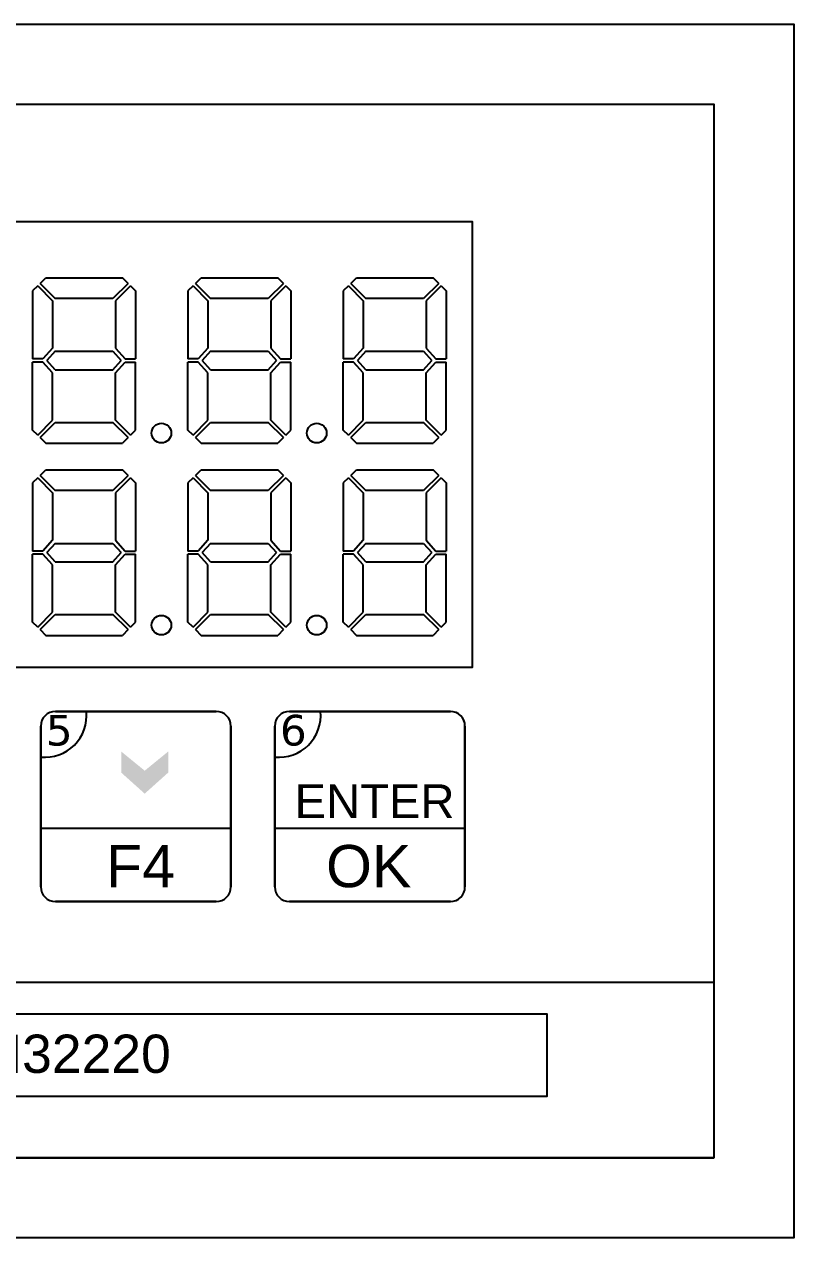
# Model space of a CAD drawing. Header units: inches. Extents: x 784 to 2184505, y 7 to 371504.
# Drawn here: x 1346050 to 1356501, y 332721 to 349202 of the extents above; entities that cross this region are included whole.
import ezdxf

# ---------------------------------------------------------------- set-up
doc = ezdxf.new("R2010")
doc.units = ezdxf.units.IN
doc.header["$MEASUREMENT"] = 0
doc.styles.get("Standard").update_dxf_attribs({"font": 'arial.ttf'})
doc.styles.add('STYLE1', font='verdana.TTF')

msp = doc.modelspace()

# ---------------------------------------------------------------- hatches: boundary and pattern name
at = {"linetype": 'Continuous', "ltscale": 10}
h = msp.add_hatch(color=0, dxfattribs=at)
h.dxf.hatch_style = 1
h.paths.add_polyline_path([(1347685.6352, 338752.2487), (1348005.04301, 339038.60029), (1348005.04301, 339324.95187), (1347685.6352, 339064.24743), (1347366.22738, 339324.95187), (1347366.22738, 339038.60029)])

# ---------------------------------------------------------------- linework, layer by layer
at = {"color": 242, "linetype": 'Continuous', "ltscale": 10, "true_color": 0xe30c37}
for p, q in [((1346233.23466, 345650.58692, 36398.74716), (1346163.482, 345580.28727, 36398.74716)), ((1346233.23466, 345650.58692, 36398.74716), (1346434.77131, 345446.50468, 36398.74716)), ((1346264.82174, 345682.42171, 36398.74716), (1346341.77437, 345759.97778, 36398.74716)), ((1346264.82174, 345682.42171, 36398.74716), (1346469.92737, 345479.05658, 36398.74716)), ((1346341.77437, 345759.97778, 36398.74716), (1347382.6459, 345759.97778, 36398.74716)), ((1347459.59853, 345682.42171, 36398.74716), (1347254.49291, 345479.05658, 36398.74716)), ((1347491.18562, 345650.58692, 36398.74716), (1347289.64896, 345446.50468, 36398.74716)), ((1347459.59853, 345682.42171, 36398.74716), (1347382.6459, 345759.97778, 36398.74716)), ((1347491.18562, 345650.58692, 36398.74716), (1347560.93827, 345580.28727, 36398.74716)), ((1348342.93273, 345650.58692, 36398.74716), (1348273.18008, 345580.28727, 36398.74716)), ((1348342.93273, 345650.58692, 36398.74716), (1348544.46939, 345446.50468, 36398.74716)), ((1348374.51982, 345682.42171, 36398.74716), (1348451.47245, 345759.97778, 36398.74716)), ((1348374.51982, 345682.42171, 36398.74716), (1348579.62544, 345479.05658, 36398.74716)), ((1348451.47245, 345759.97778, 36398.74716), (1349492.34398, 345759.97778, 36398.74716)), ((1349569.29661, 345682.42171, 36398.74716), (1349364.19099, 345479.05658, 36398.74716)), ((1349600.8837, 345650.58692, 36398.74716), (1349399.34704, 345446.50468, 36398.74716)), ((1349569.29661, 345682.42171, 36398.74716), (1349492.34398, 345759.97778, 36398.74716)), ((1349600.8837, 345650.58692, 36398.74716), (1349670.63635, 345580.28727, 36398.74716)), ((1350452.63081, 345650.58692, 36398.74716), (1350382.87816, 345580.28727, 36398.74716)), ((1350452.63081, 345650.58692, 36398.74716), (1350654.16747, 345446.50468, 36398.74716)), ((1350484.2179, 345682.42171, 36398.74716), (1350561.17053, 345759.97778, 36398.74716)), ((1350484.2179, 345682.42171, 36398.74716), (1350689.32352, 345479.05658, 36398.74716)), ((1350561.17053, 345759.97778, 36398.74716), (1351602.04206, 345759.97778, 36398.74716)), ((1351678.99469, 345682.42171, 36398.74716), (1351473.88906, 345479.05658, 36398.74716)), ((1351710.58177, 345650.58692, 36398.74716), (1351509.04512, 345446.50468, 36398.74716)), ((1351678.99469, 345682.42171, 36398.74716), (1351602.04206, 345759.97778, 36398.74716)), ((1351710.58177, 345650.58692, 36398.74716), (1351780.33443, 345580.28727, 36398.74716)), ((1346163.482, 345580.28727, 36398.74716), (1346163.482, 344656.15552, 36398.74716)), ((1346434.77131, 345446.50468, 36398.74716), (1346434.77131, 344802.04703, 36398.74716)), ((1347254.49291, 345479.05658, 36398.74716), (1346469.92737, 345479.05658, 36398.74716)), ((1347289.64896, 345446.50468, 36398.74716), (1347289.64896, 344802.04703, 36398.74716)), ((1347560.93827, 345580.28727, 36398.74716), (1347560.93827, 344656.15552, 36398.74716)), ((1348273.18008, 345580.28727, 36398.74716), (1348273.18008, 344656.15552, 36398.74716)), ((1348544.46939, 345446.50468, 36398.74716), (1348544.46939, 344802.04703, 36398.74716)), ((1349364.19099, 345479.05658, 36398.74716), (1348579.62544, 345479.05658, 36398.74716)), ((1349399.34704, 345446.50468, 36398.74716), (1349399.34704, 344802.04703, 36398.74716)), ((1349670.63635, 345580.28727, 36398.74716), (1349670.63635, 344656.15552, 36398.74716)), ((1350382.87816, 345580.28727, 36398.74716), (1350382.87816, 344656.15552, 36398.74716)), ((1350654.16747, 345446.50468, 36398.74716), (1350654.16747, 344802.04703, 36398.74716)), ((1351473.88906, 345479.05658, 36398.74716), (1350689.32352, 345479.05658, 36398.74716)), ((1351509.04512, 345446.50468, 36398.74716), (1351509.04512, 344802.04703, 36398.74716)), ((1351780.33443, 345580.28727, 36398.74716), (1351780.33443, 344656.15552, 36398.74716)), ((1346434.77131, 344802.04703, 36398.74716), (1346302.35547, 344656.15552, 36398.74716)), ((1347289.64896, 344802.04703, 36398.74716), (1347422.0648, 344656.15552, 36398.74716)), ((1348544.46939, 344802.04703, 36398.74716), (1348412.05355, 344656.15552, 36398.74716)), ((1349399.34704, 344802.04703, 36398.74716), (1349531.76288, 344656.15552, 36398.74716)), ((1350654.16747, 344802.04703, 36398.74716), (1350521.75163, 344656.15552, 36398.74716)), ((1351509.04512, 344802.04703, 36398.74716), (1351641.46096, 344656.15552, 36398.74716)), ((1346302.35547, 344656.15552, 36398.74716), (1346163.482, 344656.15552, 36398.74716)), ((1346302.35547, 344614.72437, 36398.74716), (1346163.482, 344614.72437, 36398.74716)), ((1346163.482, 343690.59262, 36398.74716), (1346163.482, 344614.72437, 36398.74716)), ((1346434.77131, 344468.83286, 36398.74716), (1346302.35547, 344614.72437, 36398.74716)), ((1346469.92737, 344760.41706, 36398.74716), (1346357.33753, 344635.43995, 36398.74716)), ((1346469.92737, 344510.46284, 36398.74716), (1346357.33753, 344635.43995, 36398.74716)), ((1346469.92737, 344760.41706, 36398.74716), (1347254.49291, 344760.41706, 36398.74716)), ((1347254.49291, 344760.41706, 36398.74716), (1347367.08274, 344635.43995, 36398.74716)), ((1347254.49291, 344510.46284, 36398.74716), (1347367.08274, 344635.43995, 36398.74716)), ((1347289.64896, 344468.83286, 36398.74716), (1347422.0648, 344614.72437, 36398.74716)), ((1347422.0648, 344656.15552, 36398.74716), (1347560.93827, 344656.15552, 36398.74716)), ((1347422.0648, 344614.72437, 36398.74716), (1347560.93827, 344614.72437, 36398.74716)), ((1347560.93827, 343690.59262, 36398.74716), (1347560.93827, 344614.72437, 36398.74716)), ((1348412.05355, 344656.15552, 36398.74716), (1348273.18008, 344656.15552, 36398.74716)), ((1348412.05355, 344614.72437, 36398.74716), (1348273.18008, 344614.72437, 36398.74716)), ((1348273.18008, 343690.59262, 36398.74716), (1348273.18008, 344614.72437, 36398.74716)), ((1348544.46939, 344468.83286, 36398.74716), (1348412.05355, 344614.72437, 36398.74716)), ((1348579.62544, 344760.41706, 36398.74716), (1348467.03561, 344635.43995, 36398.74716)), ((1348579.62544, 344510.46284, 36398.74716), (1348467.03561, 344635.43995, 36398.74716)), ((1348579.62544, 344760.41706, 36398.74716), (1349364.19099, 344760.41706, 36398.74716)), ((1349364.19099, 344760.41706, 36398.74716), (1349476.78082, 344635.43995, 36398.74716)), ((1349364.19099, 344510.46284, 36398.74716), (1349476.78082, 344635.43995, 36398.74716)), ((1349399.34704, 344468.83286, 36398.74716), (1349531.76288, 344614.72437, 36398.74716)), ((1349531.76288, 344656.15552, 36398.74716), (1349670.63635, 344656.15552, 36398.74716)), ((1349531.76288, 344614.72437, 36398.74716), (1349670.63635, 344614.72437, 36398.74716)), ((1349670.63635, 343690.59262, 36398.74716), (1349670.63635, 344614.72437, 36398.74716)), ((1350521.75163, 344656.15552, 36398.74716), (1350382.87816, 344656.15552, 36398.74716)), ((1350521.75163, 344614.72437, 36398.74716), (1350382.87816, 344614.72437, 36398.74716)), ((1350382.87816, 343690.59262, 36398.74716), (1350382.87816, 344614.72437, 36398.74716)), ((1350654.16747, 344468.83286, 36398.74716), (1350521.75163, 344614.72437, 36398.74716)), ((1350689.32352, 344760.41706, 36398.74716), (1350576.73369, 344635.43995, 36398.74716)), ((1350689.32352, 344510.46284, 36398.74716), (1350576.73369, 344635.43995, 36398.74716)), ((1350689.32352, 344760.41706, 36398.74716), (1351473.88906, 344760.41706, 36398.74716)), ((1351473.88906, 344760.41706, 36398.74716), (1351586.4789, 344635.43995, 36398.74716)), ((1351473.88906, 344510.46284, 36398.74716), (1351586.4789, 344635.43995, 36398.74716)), ((1351509.04512, 344468.83286, 36398.74716), (1351641.46096, 344614.72437, 36398.74716)), ((1351641.46096, 344656.15552, 36398.74716), (1351780.33443, 344656.15552, 36398.74716)), ((1351641.46096, 344614.72437, 36398.74716), (1351780.33443, 344614.72437, 36398.74716)), ((1351780.33443, 343690.59262, 36398.74716), (1351780.33443, 344614.72437, 36398.74716)), ((1346434.77131, 343824.37521, 36398.74716), (1346434.77131, 344468.83286, 36398.74716)), ((1346469.92737, 344510.46284, 36398.74716), (1347254.49291, 344510.46284, 36398.74716)), ((1347289.64896, 343824.37521, 36398.74716), (1347289.64896, 344468.83286, 36398.74716)), ((1348544.46939, 343824.37521, 36398.74716), (1348544.46939, 344468.83286, 36398.74716)), ((1348579.62544, 344510.46284, 36398.74716), (1349364.19099, 344510.46284, 36398.74716)), ((1349399.34704, 343824.37521, 36398.74716), (1349399.34704, 344468.83286, 36398.74716)), ((1350654.16747, 343824.37521, 36398.74716), (1350654.16747, 344468.83286, 36398.74716)), ((1350689.32352, 344510.46284, 36398.74716), (1351473.88906, 344510.46284, 36398.74716)), ((1351509.04512, 343824.37521, 36398.74716), (1351509.04512, 344468.83286, 36398.74716)), ((1346233.23466, 343620.29297, 36398.74716), (1346434.77131, 343824.37521, 36398.74716)), ((1346264.82174, 343588.45819, 36398.74716), (1346469.92737, 343791.82331, 36398.74716)), ((1346469.92737, 343791.82331, 36398.74716), (1347254.49291, 343791.82331, 36398.74716)), ((1347459.59853, 343588.45819, 36398.74716), (1347254.49291, 343791.82331, 36398.74716)), ((1347491.18562, 343620.29297, 36398.74716), (1347289.64896, 343824.37521, 36398.74716)), ((1348342.93273, 343620.29297, 36398.74716), (1348544.46939, 343824.37521, 36398.74716)), ((1348374.51982, 343588.45819, 36398.74716), (1348579.62544, 343791.82331, 36398.74716)), ((1348579.62544, 343791.82331, 36398.74716), (1349364.19099, 343791.82331, 36398.74716)), ((1349569.29661, 343588.45819, 36398.74716), (1349364.19099, 343791.82331, 36398.74716)), ((1349600.8837, 343620.29297, 36398.74716), (1349399.34704, 343824.37521, 36398.74716)), ((1350452.63081, 343620.29297, 36398.74716), (1350654.16747, 343824.37521, 36398.74716)), ((1350484.2179, 343588.45819, 36398.74716), (1350689.32352, 343791.82331, 36398.74716)), ((1350689.32352, 343791.82331, 36398.74716), (1351473.88906, 343791.82331, 36398.74716)), ((1351678.99469, 343588.45819, 36398.74716), (1351473.88906, 343791.82331, 36398.74716)), ((1351710.58177, 343620.29297, 36398.74716), (1351509.04512, 343824.37521, 36398.74716)), ((1346233.23466, 343620.29297, 36398.74716), (1346163.482, 343690.59262, 36398.74716)), ((1347491.18562, 343620.29297, 36398.74716), (1347560.93827, 343690.59262, 36398.74716)), ((1348342.93273, 343620.29297, 36398.74716), (1348273.18008, 343690.59262, 36398.74716)), ((1349600.8837, 343620.29297, 36398.74716), (1349670.63635, 343690.59262, 36398.74716)), ((1350452.63081, 343620.29297, 36398.74716), (1350382.87816, 343690.59262, 36398.74716)), ((1351710.58177, 343620.29297, 36398.74716), (1351780.33443, 343690.59262, 36398.74716)), ((1346264.82174, 343588.45819, 36398.74716), (1346341.77437, 343510.90211, 36398.74716)), ((1346341.77437, 343510.90211, 36398.74716), (1347382.6459, 343510.90211, 36398.74716)), ((1347459.59853, 343588.45819, 36398.74716), (1347382.6459, 343510.90211, 36398.74716)), ((1348374.51982, 343588.45819, 36398.74716), (1348451.47245, 343510.90211, 36398.74716)), ((1348451.47245, 343510.90211, 36398.74716), (1349492.34398, 343510.90211, 36398.74716)), ((1349569.29661, 343588.45819, 36398.74716), (1349492.34398, 343510.90211, 36398.74716)), ((1350484.2179, 343588.45819, 36398.74716), (1350561.17053, 343510.90211, 36398.74716)), ((1350561.17053, 343510.90211, 36398.74716), (1351602.04206, 343510.90211, 36398.74716)), ((1351678.99469, 343588.45819, 36398.74716), (1351602.04206, 343510.90211, 36398.74716)), ((1346264.82174, 343073.94617, 36398.74716), (1346341.77437, 343151.50225, 36398.74716)), ((1346341.77437, 343151.50225, 36398.74716), (1347382.6459, 343151.50225, 36398.74716)), ((1347459.59853, 343073.94617, 36398.74716), (1347382.6459, 343151.50225, 36398.74716)), ((1348374.51982, 343073.94617, 36398.74716), (1348451.47245, 343151.50225, 36398.74716)), ((1348451.47245, 343151.50225, 36398.74716), (1349492.34398, 343151.50225, 36398.74716)), ((1349569.29661, 343073.94617, 36398.74716), (1349492.34398, 343151.50225, 36398.74716)), ((1350484.2179, 343073.94617, 36398.74716), (1350561.17053, 343151.50225, 36398.74716)), ((1350561.17053, 343151.50225, 36398.74716), (1351602.04206, 343151.50225, 36398.74716)), ((1351678.99469, 343073.94617, 36398.74716), (1351602.04206, 343151.50225, 36398.74716)), ((1346233.23466, 343042.11138, 36398.74716), (1346163.482, 342971.81174, 36398.74716)), ((1346163.482, 342971.81174, 36398.74716), (1346163.482, 342047.67998, 36398.74716)), ((1346233.23466, 343042.11138, 36398.74716), (1346434.77131, 342838.02914, 36398.74716)), ((1346264.82174, 343073.94617, 36398.74716), (1346469.92737, 342870.58104, 36398.74716)), ((1347459.59853, 343073.94617, 36398.74716), (1347254.49291, 342870.58104, 36398.74716)), ((1347491.18562, 343042.11138, 36398.74716), (1347289.64896, 342838.02914, 36398.74716)), ((1347491.18562, 343042.11138, 36398.74716), (1347560.93827, 342971.81174, 36398.74716)), ((1347560.93827, 342971.81174, 36398.74716), (1347560.93827, 342047.67998, 36398.74716)), ((1348342.93273, 343042.11138, 36398.74716), (1348273.18008, 342971.81174, 36398.74716)), ((1348273.18008, 342971.81174, 36398.74716), (1348273.18008, 342047.67998, 36398.74716)), ((1348342.93273, 343042.11138, 36398.74716), (1348544.46939, 342838.02914, 36398.74716)), ((1348374.51982, 343073.94617, 36398.74716), (1348579.62544, 342870.58104, 36398.74716)), ((1349569.29661, 343073.94617, 36398.74716), (1349364.19099, 342870.58104, 36398.74716)), ((1349600.8837, 343042.11138, 36398.74716), (1349399.34704, 342838.02914, 36398.74716)), ((1349600.8837, 343042.11138, 36398.74716), (1349670.63635, 342971.81174, 36398.74716)), ((1349670.63635, 342971.81174, 36398.74716), (1349670.63635, 342047.67998, 36398.74716)), ((1350452.63081, 343042.11138, 36398.74716), (1350382.87816, 342971.81174, 36398.74716)), ((1350382.87816, 342971.81174, 36398.74716), (1350382.87816, 342047.67998, 36398.74716)), ((1350452.63081, 343042.11138, 36398.74716), (1350654.16747, 342838.02914, 36398.74716)), ((1350484.2179, 343073.94617, 36398.74716), (1350689.32352, 342870.58104, 36398.74716)), ((1351678.99469, 343073.94617, 36398.74716), (1351473.88906, 342870.58104, 36398.74716)), ((1351710.58177, 343042.11138, 36398.74716), (1351509.04512, 342838.02914, 36398.74716)), ((1351710.58177, 343042.11138, 36398.74716), (1351780.33443, 342971.81174, 36398.74716)), ((1351780.33443, 342971.81174, 36398.74716), (1351780.33443, 342047.67998, 36398.74716)), ((1346434.77131, 342838.02914, 36398.74716), (1346434.77131, 342193.5715, 36398.74716)), ((1347254.49291, 342870.58104, 36398.74716), (1346469.92737, 342870.58104, 36398.74716)), ((1347289.64896, 342838.02914, 36398.74716), (1347289.64896, 342193.5715, 36398.74716)), ((1348544.46939, 342838.02914, 36398.74716), (1348544.46939, 342193.5715, 36398.74716)), ((1349364.19099, 342870.58104, 36398.74716), (1348579.62544, 342870.58104, 36398.74716)), ((1349399.34704, 342838.02914, 36398.74716), (1349399.34704, 342193.5715, 36398.74716)), ((1350654.16747, 342838.02914, 36398.74716), (1350654.16747, 342193.5715, 36398.74716)), ((1351473.88906, 342870.58104, 36398.74716), (1350689.32352, 342870.58104, 36398.74716)), ((1351509.04512, 342838.02914, 36398.74716), (1351509.04512, 342193.5715, 36398.74716)), ((1346434.77131, 342193.5715, 36398.74716), (1346302.35547, 342047.67998, 36398.74716)), ((1346469.92737, 342151.94152, 36398.74716), (1346357.33753, 342026.96441, 36398.74716)), ((1346469.92737, 342151.94152, 36398.74716), (1347254.49291, 342151.94152, 36398.74716)), ((1347254.49291, 342151.94152, 36398.74716), (1347367.08274, 342026.96441, 36398.74716)), ((1347289.64896, 342193.5715, 36398.74716), (1347422.0648, 342047.67998, 36398.74716)), ((1348544.46939, 342193.5715, 36398.74716), (1348412.05355, 342047.67998, 36398.74716)), ((1348579.62544, 342151.94152, 36398.74716), (1348467.03561, 342026.96441, 36398.74716)), ((1348579.62544, 342151.94152, 36398.74716), (1349364.19099, 342151.94152, 36398.74716)), ((1349364.19099, 342151.94152, 36398.74716), (1349476.78082, 342026.96441, 36398.74716)), ((1349399.34704, 342193.5715, 36398.74716), (1349531.76288, 342047.67998, 36398.74716)), ((1350654.16747, 342193.5715, 36398.74716), (1350521.75163, 342047.67998, 36398.74716)), ((1350689.32352, 342151.94152, 36398.74716), (1350576.73369, 342026.96441, 36398.74716)), ((1350689.32352, 342151.94152, 36398.74716), (1351473.88906, 342151.94152, 36398.74716)), ((1351473.88906, 342151.94152, 36398.74716), (1351586.4789, 342026.96441, 36398.74716)), ((1351509.04512, 342193.5715, 36398.74716), (1351641.46096, 342047.67998, 36398.74716)), ((1346302.35547, 342047.67998, 36398.74716), (1346163.482, 342047.67998, 36398.74716)), ((1346302.35547, 342006.24884, 36398.74716), (1346163.482, 342006.24884, 36398.74716)), ((1346163.482, 341082.11708, 36398.74716), (1346163.482, 342006.24884, 36398.74716)), ((1346434.77131, 341860.35732, 36398.74716), (1346302.35547, 342006.24884, 36398.74716)), ((1346469.92737, 341901.9873, 36398.74716), (1346357.33753, 342026.96441, 36398.74716)), ((1347254.49291, 341901.9873, 36398.74716), (1347367.08274, 342026.96441, 36398.74716)), ((1347289.64896, 341860.35732, 36398.74716), (1347422.0648, 342006.24884, 36398.74716)), ((1347422.0648, 342047.67998, 36398.74716), (1347560.93827, 342047.67998, 36398.74716)), ((1347422.0648, 342006.24884, 36398.74716), (1347560.93827, 342006.24884, 36398.74716)), ((1347560.93827, 341082.11708, 36398.74716), (1347560.93827, 342006.24884, 36398.74716)), ((1348412.05355, 342047.67998, 36398.74716), (1348273.18008, 342047.67998, 36398.74716)), ((1348412.05355, 342006.24884, 36398.74716), (1348273.18008, 342006.24884, 36398.74716)), ((1348273.18008, 341082.11708, 36398.74716), (1348273.18008, 342006.24884, 36398.74716)), ((1348544.46939, 341860.35732, 36398.74716), (1348412.05355, 342006.24884, 36398.74716)), ((1348579.62544, 341901.9873, 36398.74716), (1348467.03561, 342026.96441, 36398.74716)), ((1349364.19099, 341901.9873, 36398.74716), (1349476.78082, 342026.96441, 36398.74716)), ((1349399.34704, 341860.35732, 36398.74716), (1349531.76288, 342006.24884, 36398.74716)), ((1349531.76288, 342047.67998, 36398.74716), (1349670.63635, 342047.67998, 36398.74716)), ((1349531.76288, 342006.24884, 36398.74716), (1349670.63635, 342006.24884, 36398.74716)), ((1349670.63635, 341082.11708, 36398.74716), (1349670.63635, 342006.24884, 36398.74716)), ((1350521.75163, 342047.67998, 36398.74716), (1350382.87816, 342047.67998, 36398.74716)), ((1350521.75163, 342006.24884, 36398.74716), (1350382.87816, 342006.24884, 36398.74716)), ((1350382.87816, 341082.11708, 36398.74716), (1350382.87816, 342006.24884, 36398.74716)), ((1350654.16747, 341860.35732, 36398.74716), (1350521.75163, 342006.24884, 36398.74716)), ((1350689.32352, 341901.9873, 36398.74716), (1350576.73369, 342026.96441, 36398.74716)), ((1351473.88906, 341901.9873, 36398.74716), (1351586.4789, 342026.96441, 36398.74716)), ((1351509.04512, 341860.35732, 36398.74716), (1351641.46096, 342006.24884, 36398.74716)), ((1351641.46096, 342047.67998, 36398.74716), (1351780.33443, 342047.67998, 36398.74716)), ((1351641.46096, 342006.24884, 36398.74716), (1351780.33443, 342006.24884, 36398.74716)), ((1351780.33443, 341082.11708, 36398.74716), (1351780.33443, 342006.24884, 36398.74716)), ((1346434.77131, 341215.89968, 36398.74716), (1346434.77131, 341860.35732, 36398.74716)), ((1346469.92737, 341901.9873, 36398.74716), (1347254.49291, 341901.9873, 36398.74716)), ((1347289.64896, 341215.89968, 36398.74716), (1347289.64896, 341860.35732, 36398.74716)), ((1348544.46939, 341215.89968, 36398.74716), (1348544.46939, 341860.35732, 36398.74716)), ((1348579.62544, 341901.9873, 36398.74716), (1349364.19099, 341901.9873, 36398.74716)), ((1349399.34704, 341215.89968, 36398.74716), (1349399.34704, 341860.35732, 36398.74716)), ((1350654.16747, 341215.89968, 36398.74716), (1350654.16747, 341860.35732, 36398.74716)), ((1350689.32352, 341901.9873, 36398.74716), (1351473.88906, 341901.9873, 36398.74716)), ((1351509.04512, 341215.89968, 36398.74716), (1351509.04512, 341860.35732, 36398.74716)), ((1346233.23466, 341011.81744, 36398.74716), (1346434.77131, 341215.89968, 36398.74716)), ((1346264.82174, 340979.98265, 36398.74716), (1346469.92737, 341183.34778, 36398.74716)), ((1346469.92737, 341183.34778, 36398.74716), (1347254.49291, 341183.34778, 36398.74716)), ((1347459.59853, 340979.98265, 36398.74716), (1347254.49291, 341183.34778, 36398.74716)), ((1347491.18562, 341011.81744, 36398.74716), (1347289.64896, 341215.89968, 36398.74716)), ((1348342.93273, 341011.81744, 36398.74716), (1348544.46939, 341215.89968, 36398.74716)), ((1348374.51982, 340979.98265, 36398.74716), (1348579.62544, 341183.34778, 36398.74716)), ((1348579.62544, 341183.34778, 36398.74716), (1349364.19099, 341183.34778, 36398.74716)), ((1349569.29661, 340979.98265, 36398.74716), (1349364.19099, 341183.34778, 36398.74716)), ((1349600.8837, 341011.81744, 36398.74716), (1349399.34704, 341215.89968, 36398.74716)), ((1350452.63081, 341011.81744, 36398.74716), (1350654.16747, 341215.89968, 36398.74716)), ((1350484.2179, 340979.98265, 36398.74716), (1350689.32352, 341183.34778, 36398.74716)), ((1350689.32352, 341183.34778, 36398.74716), (1351473.88906, 341183.34778, 36398.74716)), ((1351678.99469, 340979.98265, 36398.74716), (1351473.88906, 341183.34778, 36398.74716)), ((1351710.58177, 341011.81744, 36398.74716), (1351509.04512, 341215.89968, 36398.74716)), ((1346233.23466, 341011.81744, 36398.74716), (1346163.482, 341082.11708, 36398.74716)), ((1347491.18562, 341011.81744, 36398.74716), (1347560.93827, 341082.11708, 36398.74716)), ((1348342.93273, 341011.81744, 36398.74716), (1348273.18008, 341082.11708, 36398.74716)), ((1349600.8837, 341011.81744, 36398.74716), (1349670.63635, 341082.11708, 36398.74716)), ((1350452.63081, 341011.81744, 36398.74716), (1350382.87816, 341082.11708, 36398.74716)), ((1351710.58177, 341011.81744, 36398.74716), (1351780.33443, 341082.11708, 36398.74716)), ((1346264.82174, 340979.98265, 36398.74716), (1346341.77437, 340902.42657, 36398.74716)), ((1346341.77437, 340902.42657, 36398.74716), (1347382.6459, 340902.42657, 36398.74716)), ((1347459.59853, 340979.98265, 36398.74716), (1347382.6459, 340902.42657, 36398.74716)), ((1348374.51982, 340979.98265, 36398.74716), (1348451.47245, 340902.42657, 36398.74716)), ((1348451.47245, 340902.42657, 36398.74716), (1349492.34398, 340902.42657, 36398.74716)), ((1349569.29661, 340979.98265, 36398.74716), (1349492.34398, 340902.42657, 36398.74716)), ((1350484.2179, 340979.98265, 36398.74716), (1350561.17053, 340902.42657, 36398.74716)), ((1350561.17053, 340902.42657, 36398.74716), (1351602.04206, 340902.42657, 36398.74716)), ((1351678.99469, 340979.98265, 36398.74716), (1351602.04206, 340902.42657, 36398.74716))]:
    msp.add_line(p, q, dxfattribs=at)
for p, q in [((1346472.0601, 339869.62683, 36398.74716), (1346893.24865, 339869.62683, 36398.74716)), ((1349651.33555, 339869.62683, 36398.74716), (1350072.5241, 339869.62683, 36398.74716)), ((1346273.35539, 339670.92211, 36398.74716), (1346273.35539, 339249.73356, 36398.74716)), ((1349452.63083, 339670.92211, 36398.74716), (1349452.63083, 339249.73356, 36398.74716)), ((1348856.51669, 338279.9891, 36398.74716), (1346273.35539, 338279.9891, 36398.74716)), ((1352035.79213, 338279.9891, 36398.74716), (1349452.63083, 338279.9891, 36398.74716)), ((1337927.048, 336192.56418, 36398.74716), (1355413.77229, 336192.56418, 36398.74716)), ((1336338.85916, 333808.07367, 36398.74716), (1355413.77229, 333808.07367, 36398.74716))]:
    msp.add_line(p, q)
at = {"elevation": 36398.74716}
for points in [[(1325713.41565, 349201.69081), (1356500.64993, 349201.69081), (1356500.64993, 332721.19603), (1325713.41565, 332721.19603)], [(1326800.29328, 348114.81317), (1355413.77229, 348114.81317), (1355413.77229, 333808.07367), (1326800.29328, 333808.07367)], [(1335145.89133, 343047.84293), (1335145.89133, 346525.17545), (1352135.14449, 346525.17545), (1352135.14449, 340464.68163), (1337331.6432, 340464.68163), (1337331.6432, 343047.84293)], [(1340142.83227, 335764.22767), (1353149.14181, 335764.22767), (1353149.14181, 334641.30164), (1340142.83227, 334641.30164)]]:
    msp.add_lwpolyline(points, close=True, dxfattribs=at)
for points in [[(1346273.35539, 339249.73356, 0.476070962), (1346893.24865, 339869.62683), (1346472.0601, 339869.62683, 0.4142135624), (1346273.35539, 339670.92211), (1346273.35539, 339249.73356), (1346273.35539, 337485.17024, 0.4142135624), (1346472.0601, 337286.46553), (1348657.81197, 337286.46553, 0.4142135624), (1348856.51669, 337485.17024), (1348856.51669, 339670.92211, 0.4142135624), (1348657.81197, 339869.62683), (1346893.24865, 339869.62683)], [(1349452.63083, 339249.73356, 0.476070962), (1350072.5241, 339869.62683), (1349651.33555, 339869.62683, 0.4142135624), (1349452.63083, 339670.92211), (1349452.63083, 339249.73356), (1349452.63083, 337485.17024, 0.4142135624), (1349651.33555, 337286.46553), (1351837.08742, 337286.46553, 0.4142135624), (1352035.79213, 337485.17024), (1352035.79213, 339670.92211, 0.4142135624), (1351837.08742, 339869.62683), (1350072.5241, 339869.62683)]]:
    msp.add_lwpolyline(points, format="xyb", dxfattribs=at)
for points in [[(1346472.0601, 339869.62683), (1348657.81197, 339869.62683)], [(1349651.33555, 339869.62683), (1351837.08742, 339869.62683)], [(1346273.35539, 337485.17024), (1346273.35539, 339670.92211)], [(1348856.51669, 339670.92211), (1348856.51669, 337485.17024)], [(1349452.63083, 337485.17024), (1349452.63083, 339670.92211)], [(1352035.79213, 339670.92211), (1352035.79213, 337485.17024)], [(1348657.81197, 337286.46553), (1346472.0601, 337286.46553)]]:
    msp.add_lwpolyline(points, dxfattribs=at)
at = {"color": 250, "elevation": 36398.74716}
msp.add_lwpolyline([(1351837.08742, 337286.46553), (1349651.33555, 337286.46553)], dxfattribs=at)
at = {"color": 242, "linetype": 'Continuous', "ltscale": 10, "true_color": 0xe30c37}
for centre in [(1347912.35437, 343649.10967, 36398.74716), (1350022.05244, 343649.10967, 36398.74716), (1347912.35437, 341040.63413, 36398.74716), (1350022.05244, 341040.63413, 36398.74716)]:
    msp.add_circle(centre, 133.353, dxfattribs=at)
for centre, radius, start, end in [((1346472.0601, 339670.92211, 36398.74716), 198.70472, 90, 180), ((1346331.55465, 339811.42756, 36398.74716), 564.70108, 264.084474374, 5.915525626), ((1348657.81197, 339670.92211, 36398.74716), 198.70472, 0, 90), ((1349651.33555, 339670.92211, 36398.74716), 198.70472, 90, 180), ((1349510.8301, 339811.42756, 36398.74716), 564.70108, 264.084474374, 5.915525626), ((1351837.08742, 339670.92211, 36398.74716), 198.70472, 0, 90), ((1346472.0601, 337485.17024, 36398.74716), 198.70472, 180, 270), ((1348657.81197, 337485.17024, 36398.74716), 198.70472, 270, 0), ((1349651.33555, 337485.17024, 36398.74716), 198.70472, 180, 270), ((1351837.08742, 337485.17024, 36398.74716), 198.70472, 270, 0)]:
    msp.add_arc(centre, radius, start, end)

# ---------------------------------------------------------------- texts
at = {"color": 255, "linetype": 'Continuous', "ltscale": 10, "style": 'STYLE1'}
for s, p in [('6', (1349522.41217, 339406.41663, 36398.74716)), ('5', (1346343.13672, 339406.41663, 36398.74716))]:
    msp.add_text(s, height=416.40179, dxfattribs=at).set_placement(p)
at = {"color": 255}
for s, height, p in [('ENTER', 458.803029, (1349721.63745, 338419.87805, 36398.74716)), ('F4', 573.503786, (1347161.52397, 337481.61903, 36398.74716)), ('OK', 573.503786, (1350148.55089, 337481.61903, 36398.74716))]:
    msp.add_text(s, height=height, dxfattribs=at).set_placement(p)
at = {"insert": (1340749.78519, 335479.93072, 36398.74716), "char_height": 520.0330506, "width": 11631.9340944, "attachment_point": 1}
msp.add_mtext('\\pxqc;{\\C0;LH32220', dxfattribs=at)

doc.saveas('drawing.dxf')
